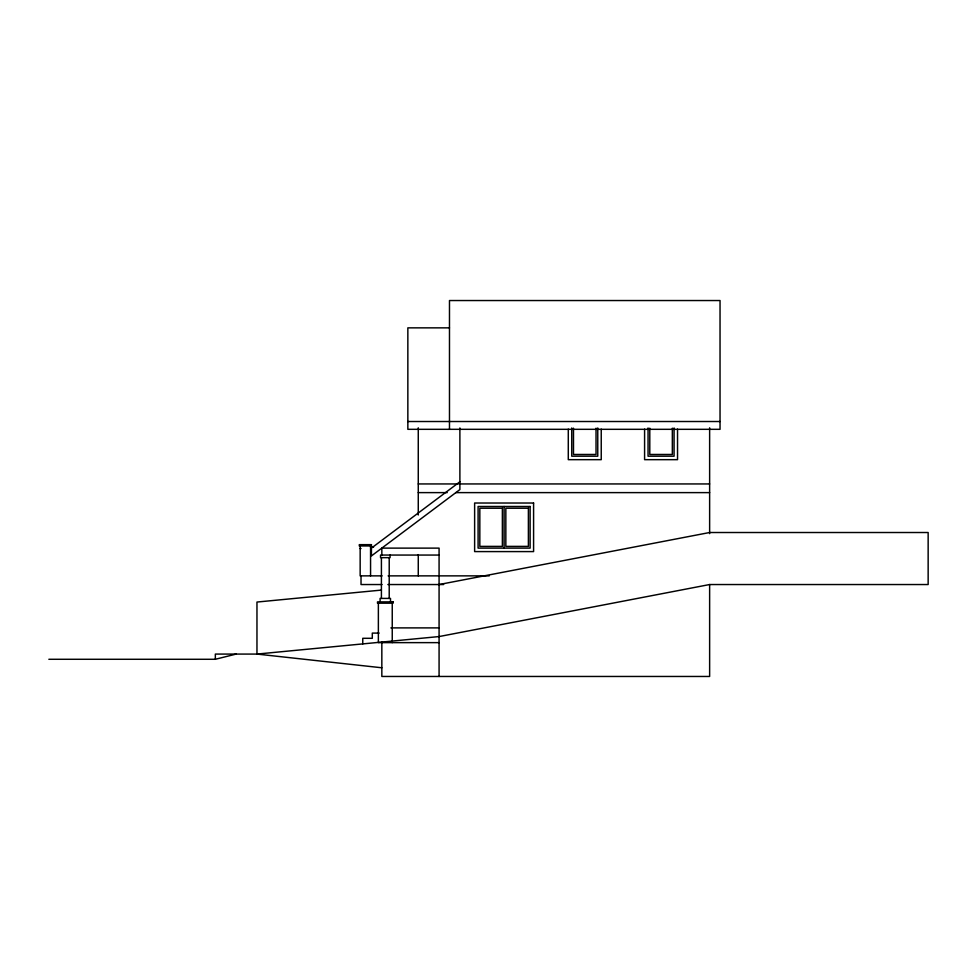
<?xml version="1.0" encoding="UTF-8"?>
<svg xmlns="http://www.w3.org/2000/svg" width="977" height="977" viewBox="0 0 977 977"><rect width="100%" height="100%" fill="white"/><g stroke="black" fill="none" stroke-linecap="round" stroke-linejoin="round"><path stroke-width="1.47" d="M459.886 481.783L371.431 548.121L371.431 555.925L459.886 489.587L459.886 427.95M48.85 659.28L215.343 659.28L236.153 654.077M439.076 584.539L709.632 532.514L928.15 532.514L928.15 584.539L709.632 584.539L439.076 636.564L256.963 654.077L215.343 654.077L215.343 659.28M381.409 590.084L256.963 602.052L256.963 654.077L381.836 667.779M449.481 327.857L407.849 327.857L407.849 429.318L720.037 429.318L720.037 300.537L449.481 300.537L449.481 429.318M407.849 421.514L720.037 421.514M418.266 483.945L458.396 483.945M459.886 483.945L709.632 483.945M418.266 492.616L447.21 492.616M455.832 492.616L709.632 492.616M370.564 547.254L373.544 547.254M360.159 548.549L361.026 548.549M439.076 555.058L380.541 555.058L380.541 557.659L390.079 557.659L390.079 555.058M382.117 575.868L360.159 575.868L360.159 545.948M388.138 575.868L489.233 575.868M382.044 584.539L361.026 584.539L361.026 575.868M387.869 584.539L443.631 584.539M390.873 627.893L439.076 627.893M379.113 633.096L372.298 633.096L372.298 638.299L362.76 638.299L362.76 643.904M439.076 642.634L378.368 642.634L378.368 603.188M709.632 427.804L709.632 533.637M709.632 584.539L709.632 676.463L381.836 676.463L381.836 642.072M677.537 429.147L677.537 459.666L644.588 459.666L644.588 429.147M674.069 427.95L674.069 456.198L648.056 456.198L648.056 427.95M672.335 428.17L672.335 454.464L649.79 454.464L649.79 428.17M601.234 429.147L601.234 459.666L568.284 459.666L568.284 429.147M597.765 427.95L597.765 456.198L571.753 456.198L571.753 427.95M596.031 428.17L596.031 454.464L573.487 454.464L573.487 428.17M504.108 506.489L504.108 548.121M439.076 676.463L439.076 548.121L381.836 548.121L381.836 555.058M418.266 427.804L418.266 514.989M418.266 554.618L418.266 575.868M392.241 603.188L392.241 642.634M390.507 601.881L390.507 598.413L380.102 598.413L380.102 601.881M389.212 557.659L389.212 598.413M381.409 557.659L381.409 598.413M370.564 545.948L370.564 575.868M533.589 503.021L474.627 503.021L474.627 551.59L533.589 551.59L533.589 503.021M530.12 506.489L478.095 506.489L478.095 548.121L530.12 548.121L530.12 506.489M502.373 508.223L479.829 508.223L479.829 546.387L502.373 546.387L502.373 508.223M528.386 508.223L505.842 508.223L505.842 546.387L528.386 546.387L528.386 508.223M371.431 544.653L359.292 544.653L359.292 545.948L371.431 545.948L371.431 544.653M393.108 601.881L377.501 601.881L377.501 603.188L393.108 603.188L393.108 601.881"/></g></svg>
